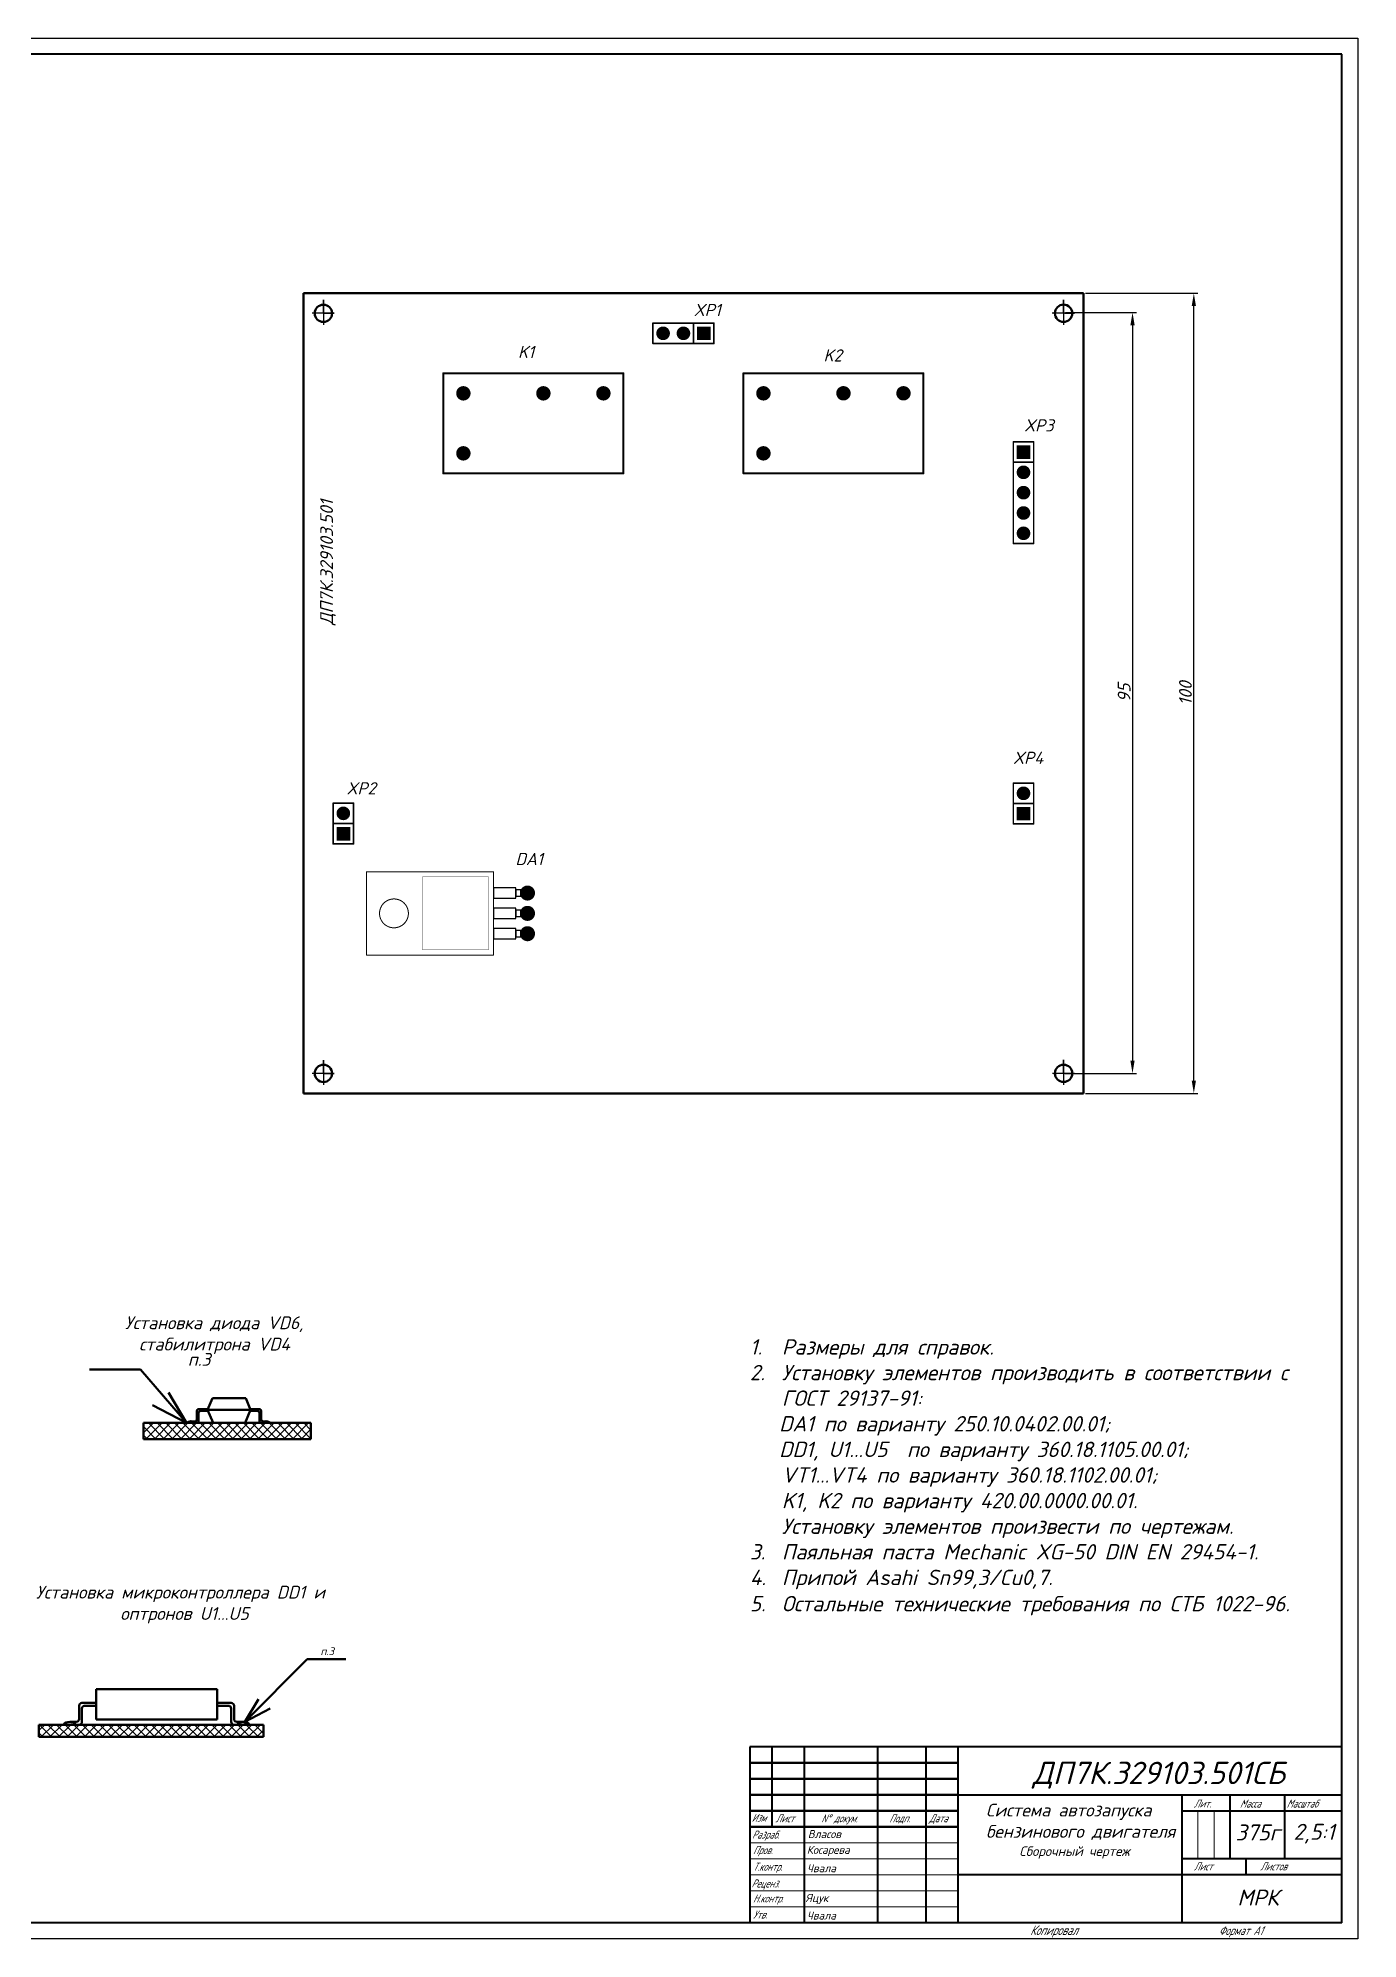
# Model space of a CAD drawing. Header units: millimetres. Extents: x 19 to 3628, y -3840 to 6.
# Drawn here: x 3216 to 3628, y -3840 to -3246 of the extents above; entities that cross this region are included whole.
import ezdxf

# ---------------------------------------------------------------- set-up
doc = ezdxf.new("R2010")
doc.units = ezdxf.units.MM
doc.header["$PDMODE"] = 2
doc.linetypes.add('ACAD_ISO12W100', pattern=[21, 12, -3, 0, -3, 0, -3])
doc.linetypes.add('Штрихпунктирная МГВРК', pattern=[30, 10, -2, 1, -2, 10, -2, 1, -2])
doc.layers.get('0').update_dxf_attribs({"lineweight": 80})
for name, color, linetype, lineweight in [('1-оси', 1, 'Штрихпунктирная МГВРК', 30), ('2-тонкие', 141, 'Continuous', 30), ('3-размеры', 220, 'Continuous', 30), ('4-текст', 92, 'Continuous', 30), ('Основная', 7, 'Continuous', 40), ('текст', 7, 'Continuous', 30), ('тонкая', 7, 'Continuous', 20)]:
    doc.layers.add(name, color=color, linetype=linetype, lineweight=lineweight)
for name, color, linetype in [('BottomOverlay', 54, 'Continuous'), ('BottomSolder', 6, 'Continuous'), ('KONTUR', 7, 'Continuous'), ('PadHoleLayer', 156, 'Continuous'), ('TopOverlay', 2, 'Continuous'), ('TopSolder', 216, 'Continuous')]:
    doc.layers.add(name, color=color, linetype=linetype)
doc.styles.get("Standard").update_dxf_attribs({"font": 'isocpeui.ttf'})
doc.styles.add('Мой', font='isocpeui.ttf')
doc.styles.add('стиль1', font='isocpeui.ttf')
doc.dimstyles.new('Мой', dxfattribs={"dimtxt": 4, "dimasz": 4, "dimexe": 1.25, "dimexo": 0.625, "dimtad": 1, "dimdec": 0, "dimtxsty": 'Мой', "dimcen": 2.5, "dimadec": 0, "dimazin": 0, "dimtfac": 1, "dimtdec": 0, "dimtmove": 0, "dimatfit": 3, "dimfxl": 1, "dimarcsym": 0})

# ---------------------------------------------------------------- blocks, each defined once
blk = doc.blocks.new('*D40')
at = {"layer": '3-размеры', "color": 0, "lineweight": -2, "transparency": 16777216}
for p, q in [((3536.87, -3331.5), (3559.04, -3331.5)), ((3557.79, -3335.5), (3557.79, -3565.28)), ((3536.83, -3569.28), (3559.04, -3569.28))]:
    blk.add_line(p, q, dxfattribs=at)
at = {"layer": '3-размеры', "color": 0, "transparency": 16777216}
for points in [[(3557.12, -3335.5), (3558.45, -3335.5), (3557.79, -3331.5)], [(3557.12, -3565.28), (3558.45, -3565.28), (3557.79, -3569.28)]]:
    blk.add_solid(points, dxfattribs=at)
at = {"layer": 'Defpoints', "color": 0, "transparency": 16777216}
for p in [(3536.24, -3331.5), (3536.2, -3569.28), (3557.79, -3569.28)]:
    blk.add_point(p, dxfattribs=at)
at = {"layer": '3-размеры', "color": 0, "transparency": 16777216, "insert": (3555.16, -3450.39), "char_height": 4, "attachment_point": 5, "rotation": 90, "style": 'Мой'}
blk.add_mtext('95', dxfattribs=at)
blk = doc.blocks.new('*D41')
at = {"layer": '3-размеры', "color": 0, "lineweight": -2, "transparency": 16777216}
for p, q in [((3543.1, -3325.53), (3578.2, -3325.53)), ((3576.95, -3571.53), (3576.95, -3329.53)), ((3543.11, -3575.53), (3578.2, -3575.53))]:
    blk.add_line(p, q, dxfattribs=at)
at = {"layer": '3-размеры', "color": 0, "transparency": 16777216}
for points in [[(3576.28, -3329.53), (3577.61, -3329.53), (3576.95, -3325.53)], [(3576.28, -3571.53), (3577.61, -3571.53), (3576.95, -3575.53)]]:
    blk.add_solid(points, dxfattribs=at)
at = {"layer": 'Defpoints', "color": 0, "transparency": 16777216}
for p in [(3542.47, -3325.53), (3576.95, -3325.53), (3542.48, -3575.53)]:
    blk.add_point(p, dxfattribs=at)
at = {"layer": '3-размеры', "color": 0, "transparency": 16777216, "insert": (3574.32, -3450.53), "char_height": 4, "attachment_point": 5, "rotation": 90, "style": 'Мой'}
blk.add_mtext('100', dxfattribs=at)

msp = doc.modelspace()

# ---------------------------------------------------------------- hatches: boundary and pattern name
at = {"true_color": 0xffffff}
h = msp.add_hatch(color=7, dxfattribs=at)
h.dxf.hatch_style = 1
h.paths.add_polyline_path([(3262.26, -3678.49), (3264.87, -3678.49, 0.363585)])
h = msp.add_hatch(color=7, dxfattribs=at)
h.dxf.hatch_style = 1
h.paths.add_polyline_path([(3285.85, -3678.48), (3288.45, -3678.48, 0.363585)])
h = msp.add_hatch(color=7, dxfattribs=at)
h.dxf.hatch_style = 1
h.paths.add_polyline_path([(3223.72, -3772.81), (3227.8, -3772.81, 0.434589)])
h.paths.add_polyline_path([(3277.95, -3772.81), (3282.03, -3772.81, 0.434589)])
at = {"layer": '2-тонкие', "true_color": 0xffffff}
h = msp.add_hatch(dxfattribs=at)
h.set_pattern_fill('ANSI37', scale=0.6)
h.set_pattern_definition([(45, (2939.947, -3898.8363), (-1.347038, 1.347038), []), (135, (2939.947, -3898.8363), (-1.347038, -1.347038), [])])
h.paths.add_polyline_path([(3248.8, -3678.5), (3248.8, -3683.54), (3263.82, -3683.54), (3275.16, -3683.54), (3301.1, -3683.54), (3301.1, -3678.5), (3273.9, -3678.5), (3263.82, -3678.5)])
h = msp.add_hatch(dxfattribs=at)
h.set_pattern_fill('ANSI37', scale=0.6)
h.set_pattern_definition([(45, (2907.281, -3991.883), (-1.3470384, 1.3470384), []), (135, (2907.281, -3991.883), (-1.3470384, -1.3470384), [])])
h.paths.add_polyline_path([(3216.13, -3772.81), (3216.13, -3776.59), (3231.16, -3776.59), (3242.5, -3776.59), (3286.31, -3776.59), (3286.31, -3772.81), (3241.24, -3772.81), (3231.16, -3772.81)])

# ---------------------------------------------------------------- linework, layer by layer
for p, q in [((3298.73, -3325.54), (3542.47, -3325.53)), ((3298.73, -3575.54), (3298.73, -3325.54)), ((3542.47, -3325.53), (3542.48, -3575.53)), ((3542.48, -3575.53), (3298.73, -3575.54)), ((3216.13, -3772.81), (3216.13, -3776.59))]:
    msp.add_line(p, q)
at = {"color": 7, "ltscale": 0.5, "true_color": 0xffffff}
for p, q in [((3231.88, -3661.79), (3247.88, -3661.77)), ((3262.26, -3678.49), (3247.88, -3661.77)), ((3280.42, -3771.92), (3299.96, -3752.38)), ((3299.96, -3752.38), (3311.96, -3752.36))]:
    msp.add_line(p, q, dxfattribs=at)
at = {"color": 7, "true_color": 0xffffff}
for p, q in [((3268.83, -3674.45), (3270.36, -3670.75)), ((3280.74, -3670.75), (3270.36, -3670.75)), ((3282.27, -3674.45), (3280.74, -3670.75)), ((3265.45, -3674.76), (3265.45, -3677.45)), ((3268.93, -3674.19), (3266.02, -3674.19)), ((3266.02, -3675.33), (3266.02, -3678.02)), ((3268.96, -3674.76), (3266.59, -3674.76)), ((3268.83, -3674.45), (3282.27, -3674.45)), ((3268.83, -3674.45), (3270.51, -3678.5)), ((3282.27, -3674.45), (3280.59, -3678.5)), ((3282.14, -3674.19), (3284.99, -3674.19)), ((3282.14, -3674.76), (3284.42, -3674.76)), ((3284.99, -3675.33), (3284.99, -3678.02)), ((3285.56, -3674.76), (3285.56, -3677.45)), ((3268.83, -3678.5), (3248.8, -3678.5)), ((3248.8, -3678.5), (3248.8, -3683.54)), ((3264.87, -3678.49), (3262.26, -3678.49)), ((3264.88, -3678.02), (3263.56, -3678.01)), ((3268.83, -3678.5), (3282.27, -3678.5)), ((3301.1, -3678.5), (3282.27, -3678.5)), ((3288.45, -3678.48), (3285.85, -3678.48)), ((3286.13, -3678.02), (3287.45, -3678.01)), ((3301.1, -3683.54), (3301.1, -3678.5)), ((3248.8, -3683.54), (3268.83, -3683.54)), ((3268.83, -3683.54), (3282.27, -3683.54)), ((3282.27, -3683.54), (3301.1, -3683.54)), ((3233.98, -3761.72), (3271.78, -3761.72)), ((3233.98, -3771.17), (3233.98, -3761.72)), ((3271.78, -3761.72), (3271.78, -3771.17)), ((3228.69, -3766.88), (3228.69, -3771.04)), ((3233.98, -3766), (3229.57, -3766)), ((3229.57, -3767.77), (3229.57, -3771.92)), ((3233.98, -3766.88), (3230.45, -3766.88)), ((3233.98, -3766), (3233.98, -3766.88)), ((3271.78, -3771.17), (3233.98, -3771.17)), ((3271.78, -3766), (3271.78, -3766.88)), ((3271.78, -3766), (3276.19, -3766)), ((3271.78, -3766.88), (3275.31, -3766.88)), ((3276.19, -3767.77), (3276.19, -3771.92)), ((3277.07, -3766.88), (3277.07, -3771.04)), ((3231.16, -3772.81), (3216.13, -3772.81)), ((3216.13, -3776.59), (3231.16, -3776.59)), ((3227.8, -3771.92), (3225.76, -3771.92)), ((3228.69, -3772.81), (3227.8, -3772.81)), ((3236.2, -3776.59), (3229.9, -3776.59)), ((3229.9, -3776.59), (3242.5, -3776.59)), ((3231.16, -3772.81), (3241.24, -3772.81)), ((3231.16, -3776.59), (3241.24, -3776.59)), ((3286.31, -3772.81), (3241.24, -3772.81)), ((3241.24, -3776.59), (3286.31, -3776.59)), ((3277.07, -3772.81), (3277.95, -3772.81)), ((3277.95, -3771.92), (3279.99, -3771.92)), ((3279.99, -3771.92), (3281, -3772.41)), ((3286.31, -3772.81), (3286.31, -3776.59))]:
    msp.add_line(p, q, dxfattribs=at)
at = {"color": 0}
for p, q in [((3503.23, -3784.77), (3438.23, -3784.77)), ((3503.23, -3789.77), (3438.23, -3789.77)), ((3503.23, -3794.77), (3438.23, -3794.77)), ((3573.23, -3834.77), (3573.23, -3834.77))]:
    msp.add_line(p, q, dxfattribs=at)
at = {"color": 0, "lineweight": 50}
for p, q in [((3503.23, -3799.77), (3438.23, -3799.77)), ((3503.23, -3804.77), (3438.23, -3804.77))]:
    msp.add_line(p, q, dxfattribs=at)
at = {"color": 7, "ltscale": 0.5, "true_color": 0xffffff}
for points in [[(3262.26, -3678.49), (3256.58, -3668.98)], [(3262.26, -3678.49), (3251.65, -3672.97)], [(3280.42, -3771.92), (3284.68, -3764.79)], [(3280.42, -3771.92), (3288.38, -3767.78)]]:
    msp.add_lwpolyline(points, dxfattribs=at)
at = {"color": 0}
for centre in [(3304.99, -3331.79), (3536.24, -3331.78), (3305.01, -3569.29), (3536.26, -3569.28)]:
    msp.add_circle(centre, 2.7, dxfattribs=at)
at = {"color": 7, "true_color": 0xffffff}
for centre, radius, start, end in [((3266.02, -3674.76), 0.57, 90, 180), ((3266.59, -3675.33), 0.57, 90, 180), ((3284.42, -3675.33), 0.57, 360, 90), ((3284.99, -3674.76), 0.57, 360, 90), ((3263.57, -3680.04), 2.03, 50.03901, 129.96099), ((3264.88, -3677.45), 0.57, 270, 0), ((3265.57, -3678.07), 0.449, 253.89754, 6.59697), ((3285.43, -3678.07), 0.449, 173.40303, 286.10246), ((3286.13, -3677.45), 0.57, 180, 270), ((3287.15, -3680.04), 2.03, 50.03901, 129.96099), ((3227.8, -3771.04), 0.882, 270, 0), ((3229.57, -3766.88), 0.882, 90, 180), ((3230.45, -3767.77), 0.882, 90, 180), ((3275.31, -3767.77), 0.882, 360, 90), ((3276.19, -3766.88), 0.882, 360, 90), ((3277.95, -3771.04), 0.882, 180, 270), ((3225.76, -3774.71), 2.79, 43.02155, 136.97845), ((3228.69, -3771.92), 0.882, 270, 0), ((3277.07, -3771.92), 0.882, 180, 270), ((3279.99, -3774.71), 2.79, 43.02155, 136.97845)]:
    msp.add_arc(centre, radius, start, end, dxfattribs=at)
at = {"layer": '1-оси', "color": 0}
for p, q in [((3308.4, -3331.79), (3301.48, -3331.79)), ((3304.99, -3331.79), (3304.99, -3327.62)), ((3304.99, -3327.62), (3304.99, -3335.41)), ((3305.38, -3331.79), (3308.4, -3331.79)), ((3539.65, -3331.78), (3532.73, -3331.78)), ((3536.24, -3331.78), (3536.24, -3327.6)), ((3536.24, -3327.6), (3536.24, -3335.39)), ((3536.63, -3331.78), (3539.65, -3331.78)), ((3308.41, -3569.29), (3301.49, -3569.29)), ((3305.01, -3569.29), (3305.01, -3565.12)), ((3305.01, -3565.12), (3305.01, -3572.91)), ((3305.39, -3569.29), (3308.41, -3569.29)), ((3539.66, -3569.28), (3532.74, -3569.28)), ((3536.26, -3569.28), (3536.26, -3565.1)), ((3536.26, -3565.1), (3536.26, -3572.89)), ((3536.64, -3569.28), (3539.66, -3569.28))]:
    msp.add_line(p, q, dxfattribs=at)
at = {"layer": 'BottomOverlay'}
for points, const_width in [([(3427, -3334.86), (3407.95, -3334.86)], 0.5), ([(3407.95, -3341.21), (3407.95, -3334.86)], 0.5), ([(3420.65, -3341.21), (3420.65, -3334.86)], 0.5), ([(3427, -3341.21), (3427, -3334.86)], 0.5), ([(3427, -3341.21), (3407.95, -3341.21)], 0.5), ([(3398.72, -3350.54), (3342.47, -3350.54)], 0.635), ([(3342.47, -3381.79), (3342.47, -3350.54)], 0.635), ([(3398.72, -3381.79), (3398.72, -3350.54)], 0.635), ([(3492.47, -3350.53), (3436.22, -3350.54)], 0.635), ([(3436.22, -3381.79), (3436.22, -3350.54)], 0.635), ([(3492.47, -3381.78), (3492.47, -3350.53)], 0.635), ([(3526.9, -3371.96), (3520.55, -3371.96)], 0.5), ([(3520.55, -3403.71), (3520.55, -3371.96)], 0.5), ([(3526.9, -3403.71), (3526.9, -3371.96)], 0.5), ([(3526.9, -3378.31), (3520.55, -3378.31)], 0.5), ([(3398.72, -3381.79), (3342.47, -3381.79)], 0.635), ([(3492.47, -3381.78), (3436.22, -3381.79)], 0.635), ([(3526.9, -3403.71), (3520.55, -3403.71)], 0.5), ([(3526.9, -3478.61), (3520.55, -3478.61)], 0.5), ([(3520.55, -3491.31), (3520.55, -3478.61)], 0.5), ([(3526.9, -3491.31), (3526.9, -3478.61)], 0.5), ([(3314.4, -3484.87), (3308.05, -3484.87)], 0.5), ([(3308.05, -3497.57), (3308.05, -3484.87)], 0.5), ([(3314.4, -3497.57), (3314.4, -3484.87)], 0.5), ([(3526.9, -3484.96), (3520.55, -3484.96)], 0.5), ([(3314.4, -3491.22), (3308.05, -3491.22)], 0.5), ([(3526.9, -3491.31), (3520.55, -3491.31)], 0.5), ([(3314.4, -3497.57), (3308.05, -3497.57)], 0.5)]:
    msp.add_lwpolyline(points, dxfattribs=dict(at, const_width=const_width))
for points, const_width in [([(3408.07, -3334.86, -1), (3407.82, -3334.86, -1)], 0.25), ([(3408.07, -3334.86, -1), (3407.82, -3334.86, -1)], 0.25), ([(3420.77, -3334.86, -1), (3420.52, -3334.86, -1)], 0.25), ([(3427.12, -3334.86, -1), (3426.87, -3334.86, -1)], 0.25), ([(3427.12, -3334.86, -1), (3426.87, -3334.86, -1)], 0.25), ([(3408.07, -3341.21, -1), (3407.82, -3341.21, -1)], 0.25), ([(3408.07, -3341.21, -1), (3407.82, -3341.21, -1)], 0.25), ([(3420.77, -3341.21, -1), (3420.52, -3341.21, -1)], 0.25), ([(3427.12, -3341.21, -1), (3426.87, -3341.21, -1)], 0.25), ([(3427.12, -3341.21, -1), (3426.87, -3341.21, -1)], 0.25), ([(3342.63, -3350.54, -1), (3342.31, -3350.54, -1)], 0.317), ([(3342.63, -3350.54, -1), (3342.31, -3350.54, -1)], 0.317), ([(3398.88, -3350.54, -1), (3398.56, -3350.54, -1)], 0.317), ([(3398.88, -3350.54, -1), (3398.56, -3350.54, -1)], 0.317), ([(3436.38, -3350.54, -1), (3436.06, -3350.54, -1)], 0.317), ([(3436.38, -3350.54, -1), (3436.06, -3350.54, -1)], 0.317), ([(3492.63, -3350.53, -1), (3492.31, -3350.53, -1)], 0.317), ([(3492.63, -3350.53, -1), (3492.31, -3350.53, -1)], 0.317), ([(3520.67, -3371.96, -1), (3520.42, -3371.96, -1)], 0.25), ([(3520.67, -3371.96, -1), (3520.42, -3371.96, -1)], 0.25), ([(3527.02, -3371.96, -1), (3526.77, -3371.96, -1)], 0.25), ([(3527.02, -3371.96, -1), (3526.77, -3371.96, -1)], 0.25), ([(3520.67, -3378.31, -1), (3520.42, -3378.31, -1)], 0.25), ([(3527.02, -3378.31, -1), (3526.77, -3378.31, -1)], 0.25), ([(3342.63, -3381.79, -1), (3342.32, -3381.79, -1)], 0.317), ([(3342.63, -3381.79, -1), (3342.32, -3381.79, -1)], 0.317), ([(3398.88, -3381.79, -1), (3398.57, -3381.79, -1)], 0.317), ([(3398.88, -3381.79, -1), (3398.57, -3381.79, -1)], 0.317), ([(3436.38, -3381.79, -1), (3436.07, -3381.79, -1)], 0.317), ([(3436.38, -3381.79, -1), (3436.07, -3381.79, -1)], 0.317), ([(3492.63, -3381.78, -1), (3492.32, -3381.78, -1)], 0.317), ([(3492.63, -3381.78, -1), (3492.32, -3381.78, -1)], 0.317), ([(3520.68, -3403.71, -1), (3520.43, -3403.71, -1)], 0.25), ([(3520.68, -3403.71, -1), (3520.43, -3403.71, -1)], 0.25), ([(3527.03, -3403.71, -1), (3526.78, -3403.71, -1)], 0.25), ([(3527.03, -3403.71, -1), (3526.78, -3403.71, -1)], 0.25), ([(3520.68, -3478.61, -1), (3520.43, -3478.61, -1)], 0.25), ([(3520.68, -3478.61, -1), (3520.43, -3478.61, -1)], 0.25), ([(3527.03, -3478.61, -1), (3526.78, -3478.61, -1)], 0.25), ([(3527.03, -3478.61, -1), (3526.78, -3478.61, -1)], 0.25), ([(3308.18, -3484.87, -1), (3307.93, -3484.87, -1)], 0.25), ([(3308.18, -3484.87, -1), (3307.93, -3484.87, -1)], 0.25), ([(3314.53, -3484.87, -1), (3314.28, -3484.87, -1)], 0.25), ([(3314.53, -3484.87, -1), (3314.28, -3484.87, -1)], 0.25), ([(3520.68, -3484.96, -1), (3520.43, -3484.96, -1)], 0.25), ([(3527.03, -3484.96, -1), (3526.78, -3484.96, -1)], 0.25), ([(3308.18, -3491.22, -1), (3307.93, -3491.22, -1)], 0.25), ([(3314.53, -3491.22, -1), (3314.28, -3491.22, -1)], 0.25), ([(3520.68, -3491.31, -1), (3520.43, -3491.31, -1)], 0.25), ([(3520.68, -3491.31, -1), (3520.43, -3491.31, -1)], 0.25), ([(3527.03, -3491.31, -1), (3526.78, -3491.31, -1)], 0.25), ([(3527.03, -3491.31, -1), (3526.78, -3491.31, -1)], 0.25), ([(3308.18, -3497.57, -1), (3307.93, -3497.57, -1)], 0.25), ([(3308.18, -3497.57, -1), (3307.93, -3497.57, -1)], 0.25), ([(3314.53, -3497.57, -1), (3314.28, -3497.57, -1)], 0.25), ([(3314.53, -3497.57, -1), (3314.28, -3497.57, -1)], 0.25)]:
    msp.add_lwpolyline(points, format="xyb", close=True, dxfattribs=dict(at, const_width=const_width))
at = {"layer": 'BottomSolder'}
for points, const_width in [([(3412.19, -3338.04, -1), (3410.06, -3338.04, -1)], 2.13), ([(3418.54, -3338.04, -1), (3416.41, -3338.04, -1)], 2.13), ([(3349.85, -3356.79, -1), (3347.6, -3356.79, -1)], 2.25), ([(3374.85, -3356.79, -1), (3372.6, -3356.79, -1)], 2.25), ([(3393.6, -3356.79, -1), (3391.35, -3356.79, -1)], 2.25), ([(3443.6, -3356.79, -1), (3441.35, -3356.79, -1)], 2.25), ([(3468.6, -3356.78, -1), (3466.35, -3356.78, -1)], 2.25), ([(3487.35, -3356.78, -1), (3485.1, -3356.78, -1)], 2.25), ([(3349.85, -3375.54, -1), (3347.6, -3375.54, -1)], 2.25), ([(3443.6, -3375.54, -1), (3441.35, -3375.54, -1)], 2.25), ([(3524.79, -3381.48, -1), (3522.66, -3381.48, -1)], 2.13), ([(3524.79, -3387.83, -1), (3522.66, -3387.83, -1)], 2.13), ([(3524.79, -3394.18, -1), (3522.66, -3394.18, -1)], 2.13), ([(3524.79, -3400.53, -1), (3522.66, -3400.53, -1)], 2.13), ([(3524.79, -3481.78, -1), (3522.66, -3481.78, -1)], 2.13), ([(3312.29, -3488.04, -1), (3310.16, -3488.04, -1)], 2.13), ([(3369.93, -3512.94, -1), (3367.59, -3512.94, -1)], 2.35), ([(3369.94, -3519.29, -1), (3367.59, -3519.29, -1)], 2.35), ([(3369.94, -3525.64, -1), (3367.59, -3525.64, -1)], 2.35)]:
    msp.add_lwpolyline(points, format="xyb", close=True, dxfattribs=dict(at, const_width=const_width))
for points in [[(3425.95, -3335.91), (3425.95, -3340.17), (3421.69, -3335.91), (3421.69, -3340.17)], [(3521.59, -3373), (3525.85, -3373), (3521.59, -3377.26), (3525.85, -3377.26)], [(3525.86, -3490.26), (3521.6, -3490.26), (3525.86, -3486), (3521.6, -3486)], [(3313.36, -3496.52), (3309.1, -3496.52), (3313.36, -3492.26), (3309.1, -3492.26)]]:
    msp.add_solid(points, dxfattribs=at)
at = {"layer": 'KONTUR', "color": 0}
for p, q in [((2787.23, -3245.77), (3628.23, -3245.77)), ((3628.23, -3245.77), (3628.23, -3839.77)), ((3628.23, -3839.77), (2787.23, -3839.77))]:
    msp.add_line(p, q, dxfattribs=at)
at = {"layer": 'PadHoleLayer'}
for points, const_width in [([(3411.75, -3338.04, -1), (3410.5, -3338.04, -1)], 1.25), ([(3418.1, -3338.04, -1), (3416.85, -3338.04, -1)], 1.25), ([(3424.45, -3338.04, -1), (3423.2, -3338.04, -1)], 1.25), ([(3349.54, -3356.79, -1), (3347.91, -3356.79, -1)], 1.62), ([(3374.54, -3356.79, -1), (3372.91, -3356.79, -1)], 1.62), ([(3393.29, -3356.79, -1), (3391.66, -3356.79, -1)], 1.62), ([(3443.29, -3356.79, -1), (3441.66, -3356.79, -1)], 1.62), ([(3468.29, -3356.78, -1), (3466.66, -3356.78, -1)], 1.62), ([(3487.04, -3356.78, -1), (3485.41, -3356.78, -1)], 1.62), ([(3349.54, -3375.54, -1), (3347.91, -3375.54, -1)], 1.62), ([(3443.29, -3375.54, -1), (3441.66, -3375.54, -1)], 1.62), ([(3524.35, -3375.13, -1), (3523.1, -3375.13, -1)], 1.25), ([(3524.35, -3381.48, -1), (3523.1, -3381.48, -1)], 1.25), ([(3524.35, -3387.83, -1), (3523.1, -3387.83, -1)], 1.25), ([(3524.35, -3394.18, -1), (3523.1, -3394.18, -1)], 1.25), ([(3524.35, -3400.53, -1), (3523.1, -3400.53, -1)], 1.25), ([(3524.35, -3481.78, -1), (3523.1, -3481.78, -1)], 1.25), ([(3311.85, -3488.04, -1), (3310.6, -3488.04, -1)], 1.25), ([(3524.35, -3488.13, -1), (3523.1, -3488.13, -1)], 1.25), ([(3311.85, -3494.39, -1), (3310.6, -3494.39, -1)], 1.25)]:
    msp.add_lwpolyline(points, format="xyb", close=True, dxfattribs=dict(at, const_width=const_width))
at = {"layer": 'TopOverlay'}
for p, q in [((3365.16, -3511.34), (3358.16, -3511.34)), ((3358.16, -3511.34), (3358.16, -3514.53)), ((3358.16, -3514.53), (3365.16, -3514.53)), ((3366.73, -3511.98), (3365.14, -3511.98)), ((3365.14, -3511.98), (3365.14, -3513.89)), ((3365.14, -3513.89), (3366.73, -3513.89)), ((3365.16, -3514.53), (3365.16, -3511.34)), ((3366.73, -3513.89), (3366.73, -3511.98)), ((3365.15, -3517.7), (3358.16, -3517.7)), ((3358.16, -3517.7), (3358.16, -3520.88)), ((3358.16, -3520.88), (3365.16, -3520.88)), ((3366.73, -3518.34), (3365.14, -3518.34)), ((3365.14, -3518.34), (3365.14, -3520.24)), ((3365.14, -3520.24), (3366.73, -3520.24)), ((3365.16, -3520.88), (3365.15, -3517.7)), ((3366.73, -3520.24), (3366.73, -3518.34)), ((3365.15, -3524.06), (3358.16, -3524.06)), ((3358.16, -3524.06), (3358.16, -3527.23)), ((3358.16, -3527.23), (3365.15, -3527.23)), ((3366.73, -3524.69), (3365.14, -3524.69)), ((3365.14, -3524.69), (3365.14, -3526.59)), ((3365.14, -3526.59), (3366.73, -3526.59)), ((3365.15, -3527.23), (3365.15, -3524.06)), ((3366.73, -3526.59), (3366.73, -3524.69))]:
    msp.add_line(p, q, dxfattribs=at)
for points, const_width in [([(3318.47, -3532.31), (3318.47, -3506.27)], 0.317), ([(3323.23, -3506.27), (3318.47, -3506.27)], 0.317), ([(3358.16, -3506.27), (3322.64, -3506.27)], 0.317), ([(3335.93, -3530.72), (3335.93, -3507.86)], 0.127), ([(3356.57, -3507.86), (3335.93, -3507.86)], 0.127), ([(3356.57, -3530.72), (3356.57, -3507.86)], 0.127), ([(3358.16, -3532.31), (3358.16, -3506.27)], 0.317), ([(3323.23, -3532.31), (3318.47, -3532.31)], 0.317), ([(3358.16, -3532.31), (3321.44, -3532.31)], 0.317), ([(3356.57, -3530.72), (3335.93, -3530.72)], 0.127)]:
    msp.add_lwpolyline(points, dxfattribs=dict(at, const_width=const_width))
for points, const_width in [([(3318.55, -3506.27, -1), (3318.39, -3506.27, -1)], 0.159), ([(3318.55, -3506.27, -1), (3318.39, -3506.27, -1)], 0.159), ([(3323.31, -3506.27, -1), (3323.15, -3506.27, -1)], 0.159), ([(3327.12, -3506.27, -1), (3326.96, -3506.27, -1)], 0.159), ([(3335.96, -3507.86, -1), (3335.9, -3507.86, -1)], 0.0635), ([(3335.96, -3507.86, -1), (3335.9, -3507.86, -1)], 0.0635), ([(3356.6, -3507.86, -1), (3356.54, -3507.86, -1)], 0.0635), ([(3356.6, -3507.86, -1), (3356.54, -3507.86, -1)], 0.0635), ([(3358.23, -3506.27, -1), (3358.08, -3506.27, -1)], 0.159), ([(3358.23, -3506.27, -1), (3358.08, -3506.27, -1)], 0.159), ([(3322.53, -3519.29, -1), (3331.55, -3519.29, -1)], 0.317), ([(3322.61, -3519.29, -1), (3322.45, -3519.29, -1)], 0.159), ([(3331.63, -3519.29, -1), (3331.47, -3519.29, -1)], 0.159), ([(3318.55, -3532.31, -1), (3318.39, -3532.31, -1)], 0.159), ([(3318.55, -3532.31, -1), (3318.39, -3532.31, -1)], 0.159), ([(3323.31, -3532.31, -1), (3323.15, -3532.31, -1)], 0.159), ([(3327.12, -3532.31, -1), (3326.96, -3532.31, -1)], 0.159), ([(3335.96, -3530.72, -1), (3335.9, -3530.72, -1)], 0.0635), ([(3335.96, -3530.72, -1), (3335.9, -3530.72, -1)], 0.0635), ([(3356.6, -3530.72, -1), (3356.54, -3530.72, -1)], 0.0635), ([(3356.6, -3530.72, -1), (3356.54, -3530.72, -1)], 0.0635), ([(3358.24, -3532.31, -1), (3358.08, -3532.31, -1)], 0.159), ([(3358.24, -3532.31, -1), (3358.08, -3532.31, -1)], 0.159)]:
    msp.add_lwpolyline(points, format="xyb", close=True, dxfattribs=dict(at, const_width=const_width))
at = {"layer": 'TopSolder'}
for points, const_width in [([(3412.19, -3338.04, -1), (3410.06, -3338.04, -1)], 2.13), ([(3418.54, -3338.04, -1), (3416.41, -3338.04, -1)], 2.13), ([(3349.85, -3356.79, -1), (3347.6, -3356.79, -1)], 2.25), ([(3374.85, -3356.79, -1), (3372.6, -3356.79, -1)], 2.25), ([(3393.6, -3356.79, -1), (3391.35, -3356.79, -1)], 2.25), ([(3443.6, -3356.79, -1), (3441.35, -3356.79, -1)], 2.25), ([(3468.6, -3356.78, -1), (3466.35, -3356.78, -1)], 2.25), ([(3487.35, -3356.78, -1), (3485.1, -3356.78, -1)], 2.25), ([(3349.85, -3375.54, -1), (3347.6, -3375.54, -1)], 2.25), ([(3443.6, -3375.54, -1), (3441.35, -3375.54, -1)], 2.25), ([(3524.79, -3381.48, -1), (3522.66, -3381.48, -1)], 2.13), ([(3524.79, -3387.83, -1), (3522.66, -3387.83, -1)], 2.13), ([(3524.79, -3394.18, -1), (3522.66, -3394.18, -1)], 2.13), ([(3524.79, -3400.53, -1), (3522.66, -3400.53, -1)], 2.13), ([(3524.79, -3481.78, -1), (3522.66, -3481.78, -1)], 2.13), ([(3312.29, -3488.04, -1), (3310.16, -3488.04, -1)], 2.13), ([(3369.93, -3512.94, -1), (3367.59, -3512.94, -1)], 2.35), ([(3369.94, -3519.29, -1), (3367.59, -3519.29, -1)], 2.35), ([(3369.94, -3525.64, -1), (3367.59, -3525.64, -1)], 2.35)]:
    msp.add_lwpolyline(points, format="xyb", close=True, dxfattribs=dict(at, const_width=const_width))
for points in [[(3425.95, -3335.91), (3425.95, -3340.17), (3421.69, -3335.91), (3421.69, -3340.17)], [(3521.59, -3373), (3525.85, -3373), (3521.59, -3377.26), (3525.85, -3377.26)], [(3525.86, -3490.26), (3521.6, -3490.26), (3525.86, -3486), (3521.6, -3486)], [(3313.36, -3496.52), (3309.1, -3496.52), (3313.36, -3492.26), (3309.1, -3492.26)]]:
    msp.add_solid(points, dxfattribs=at)
at = {"layer": 'Основная', "color": 0}
for p, q in [((3623.23, -3250.77), (2807.23, -3250.77)), ((3623.23, -3834.77), (3623.23, -3250.77)), ((3438.23, -3779.77), (3438.23, -3834.77)), ((3623.23, -3779.77), (3438.23, -3779.77)), ((3445.23, -3804.77), (3445.23, -3779.77)), ((3455.23, -3779.77), (3455.23, -3834.77)), ((3478.23, -3834.77), (3478.23, -3779.77)), ((3493.23, -3779.77), (3493.23, -3834.77)), ((3503.23, -3779.77), (3503.23, -3834.77)), ((3503.23, -3794.77), (3623.23, -3794.77)), ((3573.23, -3794.77), (3573.23, -3834.77)), ((3588.23, -3794.77), (3588.23, -3814.77)), ((3605.23, -3794.77), (3605.23, -3814.77)), ((3573.23, -3799.77), (3623.23, -3799.77)), ((3623.23, -3814.77), (3573.23, -3814.77)), ((3593.23, -3814.77), (3593.23, -3819.77)), ((3623.23, -3819.77), (3503.23, -3819.77)), ((3623.23, -3834.77), (2795.23, -3834.77))]:
    msp.add_line(p, q, dxfattribs=at)
at = {"layer": 'тонкая', "color": 0}
for p, q in [((3578.21, -3799.97), (3578.21, -3814.77)), ((3583.29, -3799.97), (3583.29, -3814.77)), ((3438.23, -3809.77), (3503.23, -3809.77)), ((3503.23, -3814.77), (3438.23, -3814.77)), ((3503.23, -3819.77), (3438.23, -3819.77))]:
    msp.add_line(p, q, dxfattribs=at)
for points in [[(3438.23, -3824.77), (3503.23, -3824.77)], [(3438.23, -3829.77), (3503.23, -3829.77)]]:
    msp.add_lwpolyline(points, dxfattribs=at)

# ---------------------------------------------------------------- texts
at = {"color": 0, "lineweight": 30, "insert": (3304, -3429.17), "char_height": 4, "attachment_point": 1, "rotation": 90}
msp.add_mtext_dynamic_manual_height_columns('{\\C256;ДП7К.329103.501 }', width=92.4945, gutter_width=12.5, heights=[0], dxfattribs=at)
at = {"color": 7, "lineweight": 25, "true_color": 0xffffff, "char_height": 4, "attachment_point": 1}
for s, width, gutter_width, heights, insert in [('\\pi7.12013;Установка диода VD6, \\P\\pi11.53073;стабилитрона VD4\\P', 189.7449, 12.5, [11.87], (3235.88, -3645.22)), ('\\pi34.79092;Установка микроконтроллера DD1 и \\P\\pi61.12576;оптронов U1...U5', 163.8121, 13.12, [19.27], (3180.42, -3729.4))]:
    msp.add_mtext_dynamic_manual_height_columns(s, width=width, gutter_width=gutter_width, heights=heights, dxfattribs=dict(at, insert=insert))
at = {"color": 7, "true_color": 0xffffff}
note = msp.add_mtext_dynamic_manual_height_columns('п.3\\P', width=14.47, gutter_width=12.5, heights=[2.5, 0], dxfattribs=dict(at, insert=(3235.66, -3656.66), char_height=4, attachment_point=1))
note = msp.add_mtext_dynamic_manual_height_columns('п.3\\P', width=14.47, gutter_width=12.5, heights=[2.5, 0], dxfattribs=dict(at, insert=(3304.08, -3748.65), char_height=2.4, attachment_point=1))
at = {"color": 0, "lineweight": 30, "attachment_point": 1}
for s, width, heights, insert, char_height in [('ДП7К.329103.501СБ', 92.4945, [0], (3526.58, -3784.38), 7), ('\\pt12.5,15,17.5;Власов ', 23.3068, [6.67], (3456.35, -3805.73), 2.5), ('375г', 25, [0], (3589.96, -3803.98), 5), ('{\\fISOCPEUR|b0|i1|c204|p34;2,5:1}', 25, [0], (3608.07, -3803.78), 5), ('{\\fISOCPEUR|b0|i1|c204|p34;МРК}', 25, [0], (3590.54, -3824.32), 5)]:
    msp.add_mtext_dynamic_manual_height_columns(s, width=width, gutter_width=12.5, heights=heights, dxfattribs=dict(at, insert=insert, char_height=char_height))
at = {"color": 0, "insert": (3505.3, -3797.49), "char_height": 4, "attachment_point": 1, "style": 'Мой'}
msp.add_mtext_dynamic_manual_height_columns('\\pi6.70606;{\\C256;\\c16777215;Система автозапуска \\P\\pi4.43636;бензинового двигателя}\\P\\pi17.125;{\\H0.75x;Сборочный чертеж}', width=70, gutter_width=12.5, heights=[0], dxfattribs=at)
at = {"char_height": 2.5, "attachment_point": 1, "style": 'Мой'}
for s, insert in [('Косарева', (3456.02, -3810.66)), ('Чвала', (3456.11, -3816.41)), ('Яцук', (3455.67, -3825.69)), ('Чвала', (3456.09, -3831.19))]:
    msp.add_mtext_dynamic_manual_height_columns(s, width=16, gutter_width=12.5, heights=[0], dxfattribs=dict(at, insert=insert))
at = {"layer": '4-текст', "color": 0, "linetype": 'ACAD_ISO12W100', "lineweight": 30, "insert": (3438.23, -3652.37), "char_height": 5, "attachment_point": 1}
msp.add_mtext_dynamic_manual_height_columns('\\pi-10,l10,t10;{\\H0.96x;1.^IРазмеры для справок.\\P2.^IУстановку элементов производить в соответствии с\\P\\pi-15,l15;^IГОСТ 29137-91: \\P   DA1 по варианту 250.10.0402.00.01;\\P   DD1, U1...U5  по варианту 360.18.1105.00.01;\\P^IVT1...VT4 по варианту 360.18.1102.00.01;\\P^IK1, K2 по варианту 420.00.0000.00.01.\\P^IУстановку элементов произвести по чертежам.\\P\\pi-10,l10;3.^IПаяльная паста Mechanic XG-50 DIN EN 29454-1.\\P4.^IПрипой Asahi Sn99,3/Cu0,7.\\P5.^IОстальные технические требования по СТБ 1022-96}.', width=182.8082, gutter_width=8.75, heights=[0], dxfattribs=at)
at = {"layer": 'TopOverlay'}
for s, p in [('XP1', (3420.68, -3332.64)), ('K1', (3365.8, -3345.76)), ('K2', (3461.25, -3346.85)), ('XP3', (3523.92, -3368.7)), ('XP4', (3520.47, -3472.59)), ('XP2', (3312.21, -3482.11)), ('DA1', (3364.99, -3504.2))]:
    msp.add_text(s, height=3.81, rotation=0.00291, dxfattribs=at).set_placement(p)
at = {"layer": 'текст', "color": 0, "style": 'стиль1', "oblique": 15, "width": 0.75}
for s, height, p in [('Изм', 2.5, (3438.77, -3803.15)), ('Лист', 2.5, (3446.25, -3803.3)), ('N%%d докум. ', 2.5, (3460.53, -3803.3)), ('Подп.', 2.5, (3481.78, -3803.3)), ('Дата', 2.5, (3494.23, -3803.3)), ('Лит.', 2.5, (3576.94, -3798.7)), ('Масса', 2.5, (3591.32, -3798.7)), ('Масштаб', 2.5, (3605.91, -3798.7)), ('Разраб.', 2.5, (3438.89, -3808.4)), ('Пров.', 2.5, (3439.19, -3813.24)), ('Т.контр.', 2.5, (3439.19, -3818.43)), ('Лист', 2.5, (3576.94, -3818.31)), ('Листов', 2.5, (3597.67, -3818.31)), ('Реценз.', 2.5, (3438.7, -3823.68)), ('Утв.', 2.5, (3439.19, -3833.37)), ('Н.контр.', 2.5, (3439.19, -3828.35)), ('Копировал', 3, (3525.76, -3838.52)), ('Формат А1', 2.75, (3584.69, -3838.52))]:
    msp.add_text(s, height=height, dxfattribs=at).set_placement(p)

# ---------------------------------------------------------------- dimensions: what is measured, and where the dimension line sits
at = {"layer": '3-размеры'}
for base, p1, p2, text, picture, middle in [((3576.95, -3325.53), (3542.48, -3575.53), (3542.47, -3325.53), '100', '*D41', (3574.32, -3450.53)), ((3557.79, -3569.28), (3536.24, -3331.5), (3536.2, -3569.28), '95', '*D40', (3555.16, -3450.39))]:
    dim = msp.add_linear_dim(base=base, p1=p1, p2=p2, angle=90, text=text, dimstyle='Мой', dxfattribs=at)
    dim.commit()
    dim.dimension.update_dxf_attribs({"geometry": picture, "text_midpoint": middle})

doc.saveas('drawing.dxf')
